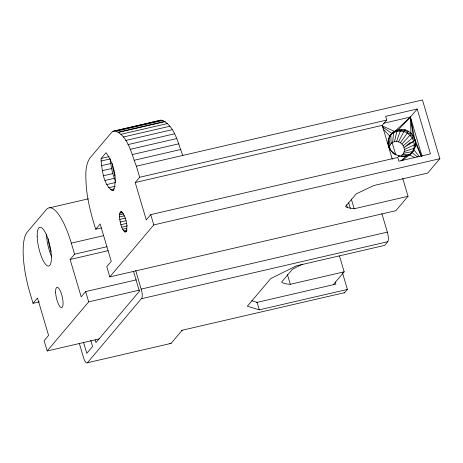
<?xml version="1.0" encoding="UTF-8"?>
<svg xmlns="http://www.w3.org/2000/svg" width="463" height="463" viewBox="0 0 463 463"><rect width="100%" height="100%" fill="white"/><g stroke="black" fill="none" stroke-linecap="round" stroke-linejoin="round"><path stroke-width="0.69" d="M119.518 216.95L119.813 213.171L120.322 212.118L121.028 211.736L121.885 212.048C126.005 217.326 128.118 225.261 126.133 231.743L125.427 232.125L124.57 231.813C120.953 227.848 120.056 222.118 119.518 216.95L124.449 215.81M101.09 161.037L101.166 158.456L106.039 152.697C113.285 162.692 117.822 178.11 113.551 190.015L112.162 190.559C103.371 184.367 102.364 170.963 101.09 161.037L110.379 158.89C110.802 166.558 112.463 174.21 115.611 181.23M388.33 142.563L389.018 146.337L390.546 149.584L390.326 149.971L388.833 146.759C384.354 133.5 401.745 123.21 411.375 133.709L413.609 136.562L415.056 139.843C415.988 144.306 415.409 149.323 411.92 152.57L412.521 151.789M388.301 143.721L388.631 139.386L390.321 135.41L389.261 136.724M388.168 143.079L389.151 146.945L391.061 143.576L392.63 142.413L393.602 132.58L410.409 117.046L417.198 109.019L430.48 153.872L398.903 161.182L397.798 157.443L150.741 214.635L146.279 219.913L135.208 182.538L139.67 177.26L386.727 120.067L385.615 116.329L417.198 109.019M406.41 156.234L400.755 155.967C409.442 151.251 400.854 137.575 392.63 142.413M389.192 136.776C392.167 131.914 398.516 130.039 403.858 131.608C408.881 132.609 410.814 137.737 415.056 139.843L415.618 143.333L415.253 146.788L413.91 148.374L412.649 151.563L410.988 153.722M388.22 141.585L388.636 139.409M394.482 141.713L396.837 131.359L410.409 117.046L422.059 156.378M389.603 136.753L389.805 136.163L383.127 128.974M388.208 143.293L388.289 142.83M382.369 126.821L391.808 133.402L389.221 137.43M396.478 141.528L400.333 131.023L401.676 129.437M389.018 146.337L388.833 146.759L388.561 146.574L388.833 146.123L389.065 147.211M79.387 343.65L83.456 357.378A7.958 2.269 77 0 0 87.455 362.743L142.025 297.877A7.958 2.263 77 0 0 141.724 291.1L135.728 270.56M398.493 141.857L403.858 131.608L405.2 130.022L405.976 131.22L408.505 131.475L400.385 142.691M401.056 156.361C405.16 156.986 409.593 155.221 412.313 152.096L411.254 153.409L412.585 151.742L411.381 153.305L401.994 160.811M389.528 136.516L390.321 135.41M412.4 151.968L413.459 150.602M412.585 151.742L411.92 152.57M390.24 149.456L392.855 152.385L392.595 152.715L391.559 151.332M389.805 136.041L390.703 134.912L389.163 136.834M410.698 154.11L412.313 152.096M381.853 213.588L387.34 232.119A7.958 2.263 77 0 1 387.768 241.709L384.666 245.384L296.447 265.826L270.733 278.576L247.329 306.228L259.297 309.828L347.4 289.433L342.481 272.852M136.33 279.855L85.649 291.586L81.187 296.87L70.116 259.488L74.578 254.21L71.302 243.139A49.726 14.168 77 0 0 46.294 209.617L27.085 232.322A49.726 14.168 77 0 0 29.759 292.246L33.041 303.317L37.509 298.039L48.58 335.415L44.112 340.693L47.157 350.971L99.296 338.904M182.833 155.435C177.885 143.657 174.852 124.767 161.199 120.073L112.972 131.324L111.398 132.649L89.753 158.242C84.474 166.738 85.886 177.474 86.303 187C87.6 201.422 91.396 215.463 95.702 229.243L100.164 223.959L111.242 261.34L106.774 266.619L109.818 276.897L395.877 210.677L408.042 196.295L402.723 178.33M47.157 350.971L88.693 301.864L139.427 290.122M109.818 276.897L153.785 224.914L439.85 158.693L422.453 99.967L136.394 166.182C131.446 154.405 128.413 135.52 114.76 130.826M87.455 362.743L171.044 343.396L182.173 330.241L344.704 292.622L347.4 289.433M135.208 182.538L382.259 125.351L386.727 120.067M391.808 133.402L391.594 133.755L392.196 133.031L390.853 134.617L391.061 143.576M402.023 143.964L411.375 133.709L407.168 133.06M403.296 145.596L412.273 138.148L413.609 136.562L410.039 135.294M398.672 155.967L399.268 156.176L398.672 155.967L398.383 156.315L399.118 155.915L402.654 156.401L406.132 155.973L409.136 154.746L414.831 157.547M412.273 138.148L413.714 141.429L409.437 143.142L404.124 147.471L413.714 141.429L415.056 139.843L421.602 156.552M415.45 143.108L414.275 144.919L404.442 149.462M409.136 154.746L408.632 155.336L409.298 154.654M333.221 284.751L344.165 271.816L339.454 255.923M439.85 158.693L427.696 173.064L373.826 185.53L356.244 193.852L345.531 206.515L347.412 207.632L354.178 208.767L408.042 196.295M400.941 160.875L406.173 155.985L405.657 156.465M399.118 155.915L395.778 154.544L395.489 154.816L392.821 152.865M390.986 134.461L393.776 131.862M404.24 151.442L413.91 148.374L414.275 144.919L413.714 141.429M405.814 156.072L406.132 155.973M159.411 120.577L160.603 120.241M112.972 131.324L158.711 120.739M116.722 131.156L163.161 120.403M118.493 132.146L164.932 121.393M118.823 132.325L165.262 121.572M121.046 134.282L167.484 123.534M123.337 137.013L169.776 126.266M125.658 140.468L172.097 129.721M127.973 144.595L174.412 133.842M130.248 149.312L176.687 138.559M101.166 158.456L109.123 156.616M132.43 154.544L178.868 143.79M101.461 165.673L110.744 163.526M134.49 160.198L180.929 149.451M102.288 170.685L111.571 168.538M103.515 175.726L112.804 173.573M105.066 180.454L114.349 178.301M106.826 184.546L115.449 182.549M383.74 123.222L410.409 117.046L414.802 139.623M108.678 187.729L115.31 186.195M110.495 189.778L114.477 188.858M112.162 190.559L113.487 190.252M49.657 207.789L88.352 198.83M120.322 212.118L121.728 211.794M119.813 213.171L122.631 212.517M119.541 214.82L123.766 213.842M119.743 219.427L125.38 218.119M120.212 222.066L125.849 220.764M95.702 229.243L101.333 227.935M120.884 224.705L126.521 223.398M121.717 227.148L127.354 225.846M122.649 229.237L126.879 228.259M123.627 230.829L127.146 230.013M71.302 243.139L103.666 235.644M124.57 231.813L126.688 231.326M74.578 254.21L106.959 246.715M70.116 259.488L108.122 250.691M33.041 303.317L39.378 301.853M141.215 289.091L387.34 232.119M141.643 298.681L387.768 241.709M302.779 264.124A59.901 11.94 -16.5 0 0 292.361 269.373L281.649 282.036A59.901 11.94 -16.5 0 0 290.295 284.288L344.165 271.816M256.421 302.53L335.901 284.108L335.287 282.048M402.249 156.488L402.729 156.517M405.2 130.022L400.333 131.023L398.18 129.773M403.516 153.259L412.649 151.563L413.986 149.977L419.281 156.482M402.33 154.804L410.571 154.266M395.252 154.497L395.975 154.989M394.945 131L396.837 131.359M392.421 152.292L395.778 154.544M251.762 300.753L257.081 302.356L259.297 309.828M382.085 125.82L394.464 131.376M412.001 152.559L417.568 157.009M415.618 143.333L421.099 155.933M409.437 143.142L409.79 144.005M114.98 175.952L112.984 169.041L112.144 163.323M392.855 152.385L393.052 153.021M392.08 142.401L395.767 154.839M382.259 125.351L392.306 159.266M351.313 199.09L354.178 208.767M348.674 202.858L350.312 208.385M346.596 204.866L347.412 207.632M287.43 274.611L290.295 284.288M136.394 166.182L139.67 177.26M150.741 214.635L153.785 224.914M133.523 271.318L139.404 291.244L95.963 342.597L95.152 339.848M85.649 291.586L88.693 301.864M90.736 340.212L92.583 346.446L86.778 353.327L83.496 342.244M390.546 149.584L390.691 150.377M413.268 136.377L410.409 117.046L410.959 133.576M388.879 138.026L389.875 145.122M182.173 330.241A9.949 2.836 77 0 1 181.496 330.605M171.044 343.396A7.958 2.269 77 0 1 169.852 343.448M344.704 292.622A9.949 2.836 77 0 1 344.032 292.986M51.086 251.507A15.418 4.393 77 0 1 48.221 238.798M51.711 256.838A19.892 5.666 77 0 1 46.497 234.411M388.33 139.542L388.289 139.936L388.77 139.022L388.33 139.542M415.056 144.277L414.368 145.098L415.056 144.277M37.208 236.558A19.892 5.666 77 0 0 48.279 266.08A19.892 5.666 77 0 0 47.423 237.357A19.892 5.666 77 0 0 37.208 236.558M55.635 292.477A10.441 2.975 77 0 0 61.544 307.646A10.441 2.975 77 0 0 60.861 292.234A10.441 2.975 77 0 0 55.635 292.477"/></g></svg>
